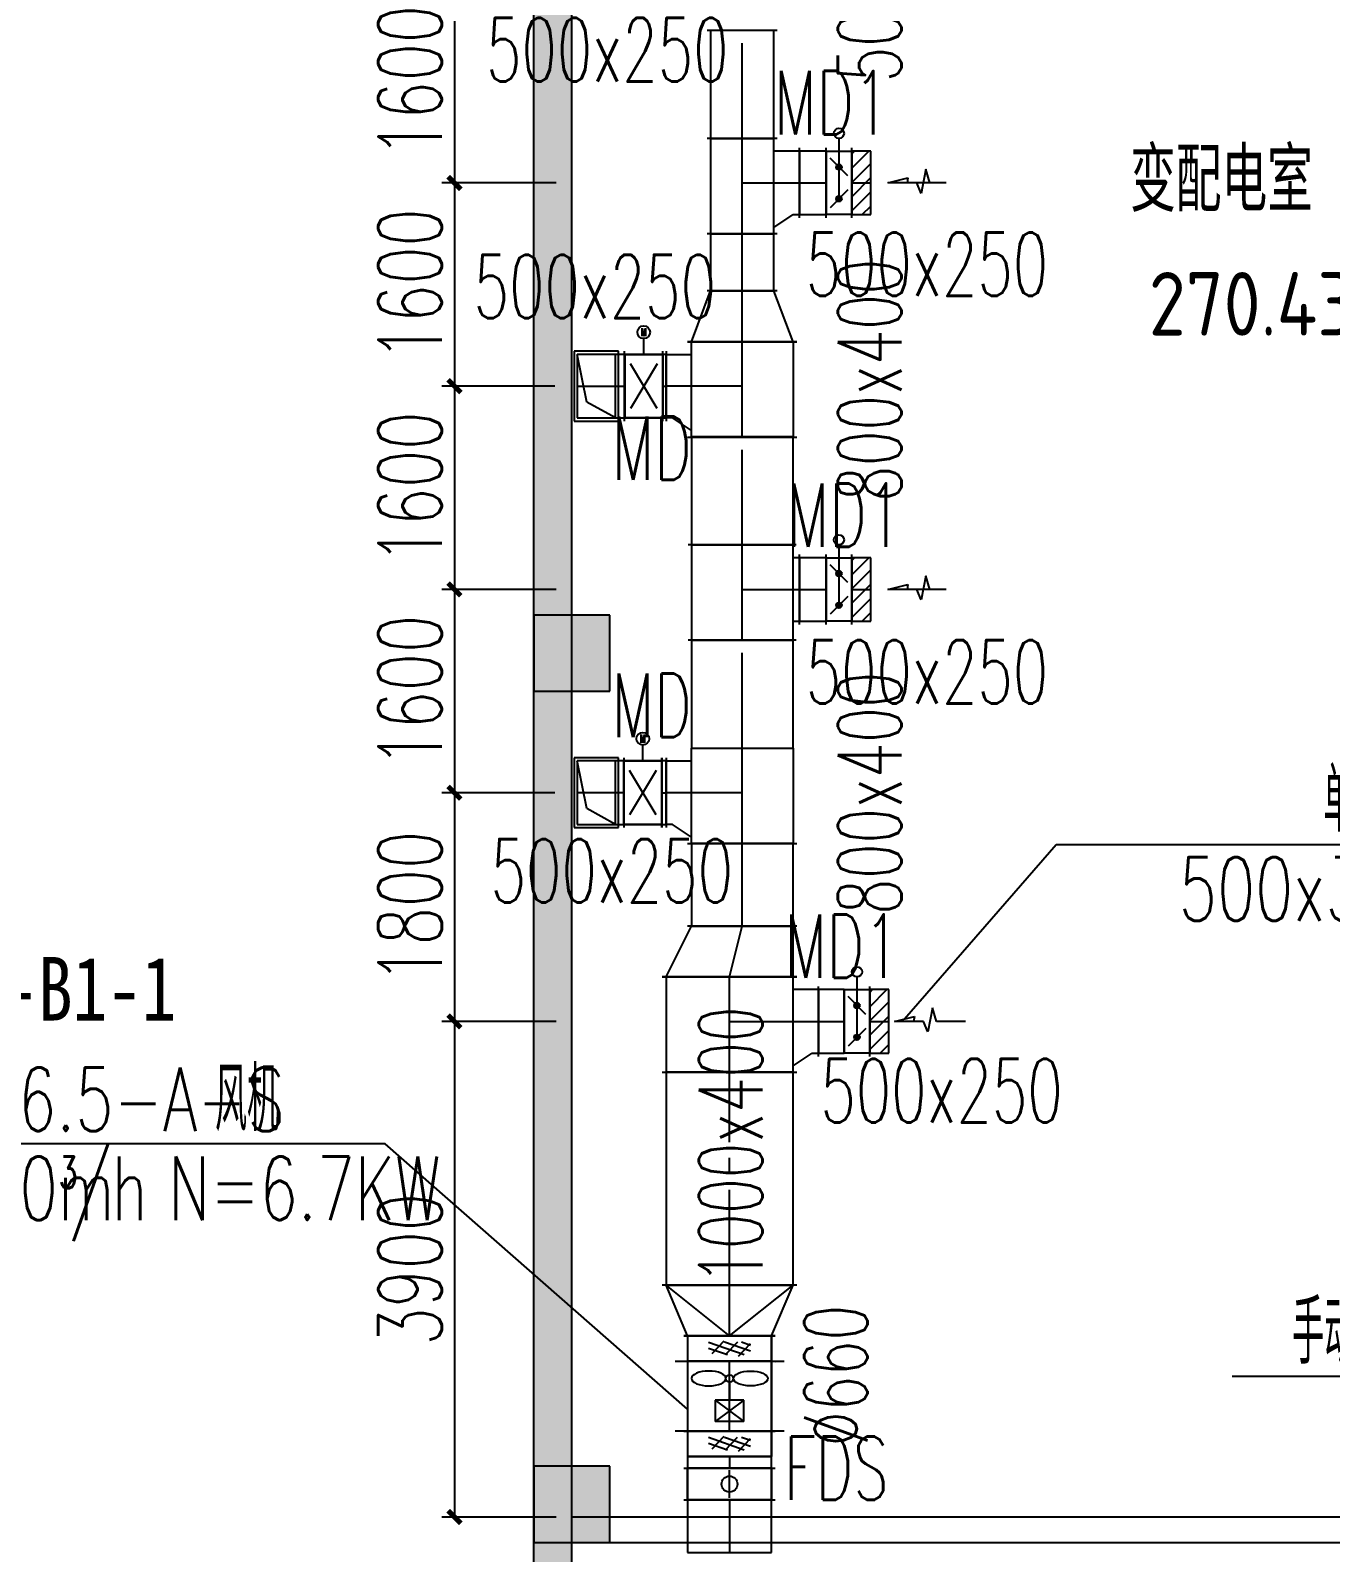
# Model space of a CAD drawing. Extents: x -70335 to 1144202, y 0 to 1100440.
# Drawn here: x 196079 to 206316, y 980077 to 992058 of the extents above; entities that cross this region are included whole.
import ezdxf
from ezdxf.enums import TextEntityAlignment as Align

# ---------------------------------------------------------------- set-up
doc = ezdxf.new("R2010")
doc.units = 0
doc.header["$LTSCALE"] = 1000
doc.linetypes.add('CENTER2', pattern=[1.125, 0.75, -0.125, 0.125, -0.125])
for name, color, linetype in [('1-标注', 2, 'Continuous'), ('2-房间名称', 7, 'Continuous'), ('3-建筑', 7, 'Continuous'), ('3-淡显', 8, 'Continuous'), ('7-地暖标注', 7, 'Continuous'), ('DUCT-加压送风中心线', 5, 'CENTER2'), ('DUCT-加压送风法兰', 2, 'Continuous'), ('DUCT-加压送风管', 1, 'Continuous'), ('DUCT-加压送风管立管', 1, 'Continuous'), ('DUCT-加压送风管端线', 2, 'Continuous'), ('DUCT-加压送风阀门', 7, 'Continuous'), ('DUCT-排烟中心线', 5, 'CENTER2'), ('DUCT-排烟标注', 3, 'Continuous'), ('DUCT-排烟法兰', 4, 'Continuous'), ('DUCT-排烟管', 1, 'Continuous'), ('DUCT-排烟管端线', 4, 'Continuous'), ('DUCT-排烟阀门', 7, 'Continuous'), ('暖-风口', 2, 'Continuous'), ('标注-', 4, 'Continuous'), ('风管阀件', 7, 'Continuous')]:
    doc.layers.add(name, color=color, linetype=linetype)
doc.layers.add('阀门标注', color=6, linetype='Continuous', lineweight=0)
doc.styles.add('-黑体', font='', dxfattribs={"width": 0.8})
doc.styles.get("Standard").update_dxf_attribs({"font": 'gbenor.shx', "bigfont": 'gbcbig.shx'})
doc.styles.add('XP-BZ', font='simplex.shx', dxfattribs={"width": 0.65, "bigfont": 'gbcbig.shx'})
doc.styles.add('设备标注', font='simplex.shx', dxfattribs={"width": 0.7, "bigfont": 'gbcbig.shx'})
doc.styles.get('-黑体').set_extended_font_data('SimHei')
doc.dimstyles.new('sm150', dxfattribs={"dimtxt": 500, "dimasz": 100, "dimexe": 100, "dimexo": 75, "dimgap": 100, "dimtad": 1, "dimdec": 0, "dimrnd": 10, "dimzin": 0, "dimdsep": 46, "dimtxsty": '设备标注', "dimblk": 'ARCHTICK', "dimcen": 0.09, "dimclrd": 4, "dimclre": 4, "dimclrt": 4, "dimadec": 0, "dimazin": 0, "dimtfac": 1, "dimtdec": 0, "dimtix": 1, "dimtmove": 2, "dimatfit": 3, "dimldrblk": 'ARCHTICK', "dimfxl": 800, "dimfxlon": 1, "dimtolj": 1, "dimtzin": 0, "dimarcsym": 0})

# ---------------------------------------------------------------- blocks, each defined once
blk = doc.blocks.new('_ArchTick')
at = {"color": 0, "linetype": 'ByBlock', "const_width": 0.4}
blk.add_lwpolyline([(-0.5, -0.5), (0.5, 0.5)], dxfattribs=at)
blk = doc.blocks.new('*D1115')
at = {"layer": '1-标注', "color": 4, "lineweight": -2, "transparency": 16777216}
for p, q in [((200218, 992458), (199318, 992458)), ((199418, 992458), (199418, 990858)), ((200218, 990858), (199318, 990858))]:
    blk.add_line(p, q, dxfattribs=at)
at = {"layer": 'Defpoints', "color": 0, "transparency": 16777216}
for p in [(200535, 992458, 0), (199418, 990858), (202134, 990858)]:
    blk.add_point(p, dxfattribs=at)
at = {"layer": '1-标注', "color": 4, "lineweight": -2, "transparency": 16777216, "xscale": 100, "yscale": 100, "zscale": 100}
for p, rotation in [((199418, 992458), 90), ((199418, 990858), 270)]:
    blk.add_blockref('_ArchTick', p, dxfattribs=dict(at, rotation=rotation))
at = {"layer": '1-标注', "color": 4, "transparency": 16777216, "insert": (199068, 991658), "char_height": 500, "attachment_point": 5, "rotation": 90, "style": '设备标注'}
blk.add_mtext('\\A1;1600', dxfattribs=at)
blk = doc.blocks.new('*D1116')
at = {"layer": '1-标注', "color": 4, "lineweight": -2, "transparency": 16777216}
for p, q in [((199773, 987658), (199318, 987658)), ((199418, 987658), (199418, 986058)), ((200207, 986058), (199318, 986058))]:
    blk.add_line(p, q, dxfattribs=at)
at = {"layer": 'Defpoints', "color": 0, "transparency": 16777216}
for p in [(202830, 987658, 6000), (199418, 986058), (200901, 986058, -250)]:
    blk.add_point(p, dxfattribs=at)
at = {"layer": '1-标注', "color": 4, "lineweight": -2, "transparency": 16777216, "xscale": 100, "yscale": 100, "zscale": 100}
for p, rotation in [((199418, 987658), 90), ((199418, 986058), 270)]:
    blk.add_blockref('_ArchTick', p, dxfattribs=dict(at, rotation=rotation))
at = {"layer": '1-标注', "color": 4, "transparency": 16777216, "insert": (199068, 986858), "char_height": 500, "attachment_point": 5, "rotation": 90, "style": '设备标注'}
blk.add_mtext('\\A1;1600', dxfattribs=at)
blk = doc.blocks.new('*D1117')
at = {"layer": '1-标注', "color": 4, "lineweight": -2, "transparency": 16777216}
for p, q in [((200207, 986058), (199318, 986058)), ((199418, 986058), (199418, 984258)), ((200218, 984258), (199318, 984258))]:
    blk.add_line(p, q, dxfattribs=at)
at = {"layer": 'Defpoints', "color": 0, "transparency": 16777216}
for p in [(200901, 986058, -250), (199418, 984258), (202386, 984258)]:
    blk.add_point(p, dxfattribs=at)
at = {"layer": '1-标注', "color": 4, "lineweight": -2, "transparency": 16777216, "xscale": 100, "yscale": 100, "zscale": 100}
for p, rotation in [((199418, 986058), 90), ((199418, 984258), 270)]:
    blk.add_blockref('_ArchTick', p, dxfattribs=dict(at, rotation=rotation))
at = {"layer": '1-标注', "color": 4, "transparency": 16777216, "insert": (199068, 985158), "char_height": 500, "attachment_point": 5, "rotation": 90, "style": '设备标注'}
blk.add_mtext('\\A1;1800', dxfattribs=at)
blk = doc.blocks.new('*D1118')
at = {"layer": '1-标注', "color": 4, "lineweight": -2, "transparency": 16777216}
for p, q in [((200132, 989258), (199318, 989258)), ((199418, 989258), (199418, 987658)), ((200218, 987658), (199318, 987658))]:
    blk.add_line(p, q, dxfattribs=at)
at = {"layer": 'Defpoints', "color": 0, "transparency": 16777216}
for p in [(200207, 989258), (199418, 987658), (202134, 987658)]:
    blk.add_point(p, dxfattribs=at)
at = {"layer": '1-标注', "color": 4, "lineweight": -2, "transparency": 16777216, "xscale": 100, "yscale": 100, "zscale": 100}
for p, rotation in [((199418, 989258), 90), ((199418, 987658), 270)]:
    blk.add_blockref('_ArchTick', p, dxfattribs=dict(at, rotation=rotation))
at = {"layer": '1-标注', "color": 4, "transparency": 16777216, "insert": (199068, 988458), "char_height": 500, "attachment_point": 5, "rotation": 90, "style": '设备标注'}
blk.add_mtext('\\A1;1600', dxfattribs=at)
blk = doc.blocks.new('*D1119')
at = {"layer": '1-标注', "color": 4, "lineweight": -2, "transparency": 16777216}
for p, q in [((200218, 990858), (199318, 990858)), ((199418, 990858), (199418, 989258)), ((200209, 989258), (199318, 989258))]:
    blk.add_line(p, q, dxfattribs=at)
at = {"layer": 'Defpoints', "color": 0, "transparency": 16777216}
for p in [(202134, 990858), (199418, 989258), (201084, 989258, -250)]:
    blk.add_point(p, dxfattribs=at)
at = {"layer": '1-标注', "color": 4, "lineweight": -2, "transparency": 16777216, "xscale": 100, "yscale": 100, "zscale": 100}
for p, rotation in [((199418, 990858), 90), ((199418, 989258), 270)]:
    blk.add_blockref('_ArchTick', p, dxfattribs=dict(at, rotation=rotation))
at = {"layer": '1-标注', "color": 4, "transparency": 16777216, "insert": (199068, 990058), "char_height": 500, "attachment_point": 5, "rotation": 90, "style": '设备标注'}
blk.add_mtext('\\A1;1600', dxfattribs=at)
blk = doc.blocks.new('*D1121')
at = {"layer": '1-标注', "color": 4, "lineweight": -2, "transparency": 16777216}
for p, q in [((201684, 992508), (201684, 993345)), ((202681, 992445), (202681, 993345)), ((201684, 993245), (201584, 993245)), ((201684, 993245), (202681, 993245)), ((202681, 993245), (202781, 993245))]:
    blk.add_line(p, q, dxfattribs=at)
at = {"layer": 'Defpoints', "color": 0, "transparency": 16777216}
for p in [(202681, 993245), (201684, 992433), (202681, 991108, 0)]:
    blk.add_point(p, dxfattribs=at)
at = {"layer": '1-标注', "color": 4, "lineweight": -2, "transparency": 16777216, "xscale": 100, "yscale": 100, "zscale": 100}
blk.add_blockref('_ArchTick', (201684, 993245), dxfattribs=at)
at = {"layer": '1-标注', "color": 4, "lineweight": -2, "transparency": 16777216, "xscale": 100, "yscale": 100, "zscale": 100, "rotation": 180}
blk.add_blockref('_ArchTick', (202681, 993245), dxfattribs=at)
at = {"layer": '1-标注', "color": 4, "transparency": 16777216, "insert": (202182, 993595), "char_height": 500, "attachment_point": 5, "style": '设备标注'}
blk.add_mtext('\\A1;1000', dxfattribs=at)
blk = doc.blocks.new('*D1172')
at = {"layer": '1-标注', "color": 4, "lineweight": -2, "transparency": 16777216}
for p, q in [((200143, 984258), (199318, 984258)), ((199418, 984258), (199418, 980357)), ((200218, 980357), (199318, 980357))]:
    blk.add_line(p, q, dxfattribs=at)
at = {"layer": 'Defpoints', "color": 0, "transparency": 16777216}
for p in [(200218, 984258), (199418, 980357), (200917, 980357)]:
    blk.add_point(p, dxfattribs=at)
at = {"layer": '1-标注', "color": 4, "lineweight": -2, "transparency": 16777216, "xscale": 100, "yscale": 100, "zscale": 100}
for p, rotation in [((199418, 984258), 90), ((199418, 980357), 270)]:
    blk.add_blockref('_ArchTick', p, dxfattribs=dict(at, rotation=rotation))
at = {"layer": '1-标注', "color": 4, "transparency": 16777216, "insert": (199068, 982307), "char_height": 500, "attachment_point": 5, "rotation": 90, "style": '设备标注'}
blk.add_mtext('\\A1;3900', dxfattribs=at)
blk = doc.blocks.new('00000589Body')
at = {"color": 0, "linetype": 'ByBlock', "lineweight": -2}
for p, q in [((250, 500), (-250, 500)), ((-250, -500), (-250, 500)), ((250, -500), (250, 500)), ((-250, -500), (250, -500))]:
    blk.add_line(p, q, dxfattribs=at)
at = {"color": 0, "linetype": 'ByBlock'}
for p, q in [((-125, -174), (120, 250)), ((-125, 26), (4, 250)), ((145, 69), (-105, 213)), ((125, -93), (-125, 51)), ((-53, -250), (125, 59)), ((96, -246), (-154, -102)), ((62, -250), (125, -141))]:
    blk.add_line(p, q, dxfattribs=at)
blk = doc.blocks.new('00000574Body')
at = {"color": 0, "linetype": 'ByBlock', "lineweight": -2}
for p, q in [((-250, -500), (-250, 500)), ((250, 500), (-250, 500)), ((250, -500), (250, 500)), ((175, 350), (-175, -350)), ((-250, -500), (250, -500))]:
    blk.add_line(p, q, dxfattribs=at)
blk.add_line((175, -350), (-175, 350))
blk = doc.blocks.new('00000574Hand')
for p, q in [((-27, 414), (0, 286)), ((-27, 286), (-27, 414)), ((0, 286), (27, 414)), ((27, 414), (27, 286))]:
    blk.add_line(p, q)
at = {"color": 0, "linetype": 'ByBlock', "lineweight": -2}
blk.add_line((0, 0), (0, 250), dxfattribs=at)
blk.add_circle((0, 350), 100, dxfattribs=at)
blk = doc.blocks.new('00000561Cent_UP')
at = {"color": 0, "linetype": 'ByBlock', "lineweight": -2}
blk.add_line((175, -175), (-175, 175), dxfattribs=at)
for radius in [55.4, 37.5, 26.8]:
    blk.add_circle((0, 0), radius, dxfattribs=at)
blk = doc.blocks.new('00000561Cent_DN')
at = {"color": 0, "linetype": 'ByBlock', "lineweight": -2}
blk.add_line((175, 175), (-175, -175), dxfattribs=at)
for radius in [55.4, 37.5, 26.8]:
    blk.add_circle((0, 0), radius, dxfattribs=at)
blk = doc.blocks.new('00000561Cent')
blk.add_line((0, 250), (0, -250))
blk = doc.blocks.new('00000561Body')
at = {"color": 0, "linetype": 'ByBlock', "lineweight": -2}
for p, q in [((-250, -500), (-250, 500)), ((250, 500), (-250, 500)), ((250, -500), (250, 500)), ((-250, -500), (250, -500))]:
    blk.add_line(p, q, dxfattribs=at)
blk.add_line((0, 500), (0, 0))
blk = doc.blocks.new('00000561Hand')
blk.add_line((0, 250), (0, 0))
at = {"color": 0, "linetype": 'ByBlock', "lineweight": -2}
blk.add_circle((0, 350), 100, dxfattribs=at)
blk = doc.blocks.new('00000594Cent')
at = {"lineweight": -2}
blk.add_line((-218.75, 0), (218.75, 0), dxfattribs=at)
at = {"color": 0, "linetype": 'ByBlock', "lineweight": -2}
blk.add_circle((0, 0), 125, dxfattribs=at)
blk = doc.blocks.new('00000594Body')
at = {"color": 0, "linetype": 'ByBlock', "lineweight": -2}
for p, q in [((-250, -500), (-250, 500)), ((250, 500), (-250, 500)), ((250, -500), (250, 500)), ((-250, -500), (250, -500))]:
    blk.add_line(p, q, dxfattribs=at)

msp = doc.modelspace()

# ---------------------------------------------------------------- hatches: boundary and pattern name
at = {"layer": '3-淡显'}
for points in [[(200041.7, 980256.6), (200341.7, 980256.6), (200341.7, 998206.6), (200041.7, 998206.6)], [(200041.7, 977756.6), (200341.7, 977756.6), (200341.7, 980256.6), (200041.7, 980256.6)]]:
    msp.add_hatch(color=256, dxfattribs=at).paths.add_polyline_path(points)
h = msp.add_hatch(color=256, dxfattribs=at)
h.dxf.hatch_style = 1
h.paths.add_polyline_path([(200641.7, 987456.6), (200041.7, 987456.6), (200041.7, 986856.6), (200641.7, 986856.6)])
h = msp.add_hatch(color=256, dxfattribs=at)
h.dxf.hatch_style = 1
h.paths.add_polyline_path([(200641.7, 980756.6), (200041.7, 980756.6), (200041.7, 980156.6), (200641.7, 980156.6)])
at = {"layer": '暖-风口'}
h = msp.add_hatch(dxfattribs=at)
h.set_pattern_fill('ANSI31', color=256, scale=50, angle=540, style=0)
h.set_pattern_definition([(225, (38777698.18, -26069330.66), (56.12660076, -56.12660076), [])])
h.paths.add_polyline_path([(202696.3, 991108.2), (202545.8, 991108.2), (202545.9, 990608.2), (202696.2, 990608.2)])
h.paths.add_polyline_path([(202696.2, 990963.2), (202695.8, 991108.2), (202696.2, 991096.7)])
h = msp.add_hatch(dxfattribs=at)
h.set_pattern_fill('ANSI31', color=256, scale=50, angle=540, style=0)
h.set_pattern_definition([(225, (38777698.18, -26072530.66), (56.12660076, -56.12660076), [])])
h.paths.add_polyline_path([(202696.3, 987908.2), (202545.8, 987908.2), (202545.9, 987408.2), (202696.2, 987408.2)])
h.paths.add_polyline_path([(202696.2, 987763.2), (202695.8, 987908.2), (202696.2, 987896.7)])
h = msp.add_hatch(dxfattribs=at)
h.set_pattern_fill('ANSI31', color=256, scale=50, angle=540, style=0)
h.set_pattern_definition([(225, (38777839.97, -26075930.66), (56.12660076, -56.12660076), [])])
h.paths.add_polyline_path([(202838.1, 984508.2), (202687.5, 984508.2), (202687.6, 984008.2), (202838, 984008.2)])
h.paths.add_polyline_path([(202838, 984363.2), (202837.5, 984508.2), (202838, 984496.7)])

# ---------------------------------------------------------------- linework, layer by layer
at = {"layer": '3-建筑'}
for p, q in [((200041.7, 980256.6), (200041.7, 998206.6)), ((200341.7, 980256.6), (200341.7, 998206.6)), ((212891.7, 980356.6), (200341.7, 980356.6)), ((200041.7, 977756.6), (200041.7, 980256.6)), ((200341.7, 977756.6), (200341.7, 980256.6)), ((200341.7, 980156.6), (212891.7, 980156.6))]:
    msp.add_line(p, q, dxfattribs=at)
at = {"layer": '3-淡显'}
for p, q in [((200641.7, 987456.6), (200041.7, 987456.6)), ((200041.7, 987456.6), (200041.7, 986856.6)), ((200641.7, 986856.6), (200641.7, 987456.6)), ((200041.7, 986856.6), (200641.7, 986856.6)), ((200641.7, 980756.6), (200041.7, 980756.6)), ((200041.7, 980756.6), (200041.7, 980156.6)), ((200641.7, 980156.6), (200641.7, 980756.6)), ((200041.7, 980156.6), (200641.7, 980156.6))]:
    msp.add_line(p, q, dxfattribs=at)
at = {"layer": 'DUCT-加压送风中心线'}
for p, q in [((201683.7, 988008.4), (201683.7, 988858)), ((201683.7, 986408.2), (201683.7, 987258)), ((201683.7, 985008.8), (201683.7, 985658)), ((202687.4, 984258.2), (202838, 984258.2)), ((201583.7, 982183.2), (201583.7, 983858)), ((201583.7, 981783), (201583.7, 982183)), ((201583.7, 981034), (201583.8, 981582.4)), ((201583.7, 980834), (201583.7, 980741.4)), ((201583.7, 980491), (201583.7, 980077.4))]:
    msp.add_line(p, q, dxfattribs=at)
at = {"layer": 'DUCT-加压送风法兰'}
for p, q in [((200709.6, 989533.2), (200359.6, 989533.2)), ((200359.6, 989533.2), (200359.6, 988983.2)), ((200709.6, 988983.2), (200709.6, 989533.2)), ((200359.6, 988983.2), (200709.6, 988983.2)), ((200709.6, 986333.2), (200359.6, 986333.2)), ((200359.6, 986333.2), (200359.6, 985783.2)), ((200709.6, 985783.2), (200709.6, 986333.2)), ((200359.6, 985783.2), (200709.6, 985783.2)), ((202113.7, 982183.1), (201053.7, 982183.1)), ((201943.8, 981782.8), (201223.8, 981783)), ((201223.8, 981782.8), (201943.8, 981782.7)), ((201223.8, 981582.6), (201943.8, 981582.5)), ((201223.7, 981033.9), (201943.7, 981033.8)), ((201223.7, 980741.3), (201943.7, 980741.3)), ((201223.7, 980491.1), (201943.7, 980491.1))]:
    msp.add_line(p, q, dxfattribs=at)
at = {"layer": 'DUCT-加压送风管'}
for p, q in [((202083.7, 988858), (201283.7, 988858)), ((201283.7, 988858), (201283.7, 988008.4)), ((202083.7, 988008.4), (202083.7, 988858)), ((201283.7, 988008.4), (202083.7, 988008.4)), ((202083.7, 987258), (201283.7, 987258)), ((201283.7, 987258), (201283.7, 986408.2)), ((202083.7, 986408.2), (202083.7, 987258)), ((201283.7, 986408.2), (202083.7, 986408.2)), ((202083.7, 985658), (201283.7, 985658)), ((201283.7, 985658), (201283.7, 985008.8)), ((202083.7, 985008.8), (202083.7, 985658)), ((201283.7, 985008.8), (202083.7, 985008.8)), ((202838, 984508.2), (202687.4, 984508.2)), ((202687.4, 984508.2), (202687.4, 984008.2)), ((202838, 984008.2), (202838, 984508.2)), ((202687.4, 984008.2), (202838, 984008.2)), ((202083.7, 983858), (201083.7, 983858)), ((201083.7, 983858), (201083.7, 982183.2)), ((202083.7, 982183.2), (202083.7, 983858)), ((201083.7, 982183.2), (202083.7, 982183.2)), ((201253.7, 981783), (201083.7, 982183)), ((201583.7, 981783), (201083.7, 982183)), ((201583.7, 981783), (202083.7, 982183)), ((201913.7, 981783), (202083.7, 982183)), ((201253.8, 981582.5), (201253.7, 981034)), ((201913.8, 981582.4), (201253.8, 981582.5)), ((201913.7, 981033.9), (201913.8, 981582.4)), ((201253.7, 981034), (201913.7, 981033.9)), ((201253.7, 980834), (201253.7, 980741.4)), ((201913.7, 980834), (201253.7, 980834)), ((201913.7, 980741.4), (201913.7, 980834)), ((201253.7, 980741.4), (201913.7, 980741.4)), ((201253.7, 980491.2), (201253.7, 980741.2)), ((201913.7, 980741.2), (201913.7, 980491.2)), ((201253.7, 980491), (201253.7, 980077.4)), ((201913.7, 980491), (201253.7, 980491)), ((201913.7, 980077.4), (201913.7, 980491)), ((201253.7, 980077.4), (201913.7, 980077.4))]:
    msp.add_line(p, q, dxfattribs=at)
at = {"layer": 'DUCT-加压送风管立管'}
for p, q in [((200684.6, 989508.2), (200384.6, 989508.2)), ((200384.6, 989508.2), (200384.6, 989008.2)), ((200684.6, 989008.2), (200684.6, 989508.2)), ((200384.6, 989008.2), (200684.6, 989008.2)), ((200684.6, 986308.2), (200384.6, 986308.2)), ((200384.6, 986308.2), (200384.6, 985808.2)), ((200684.6, 985808.2), (200684.6, 986308.2)), ((200384.6, 985808.2), (200684.6, 985808.2))]:
    msp.add_line(p, q, dxfattribs=at)
at = {"layer": 'DUCT-加压送风管端线'}
for p, q in [((200459.6, 989133.2), (200384.6, 989508.2)), ((200684.6, 989008.2), (200459.6, 989133.2)), ((200459.6, 985933.2), (200384.6, 986308.2)), ((200684.6, 985808.2), (200459.6, 985933.2)), ((202083.7, 982183), (201083.7, 982183)), ((201253.7, 981783), (201913.7, 981783)), ((201253.8, 981782.7), (201913.8, 981782.6)), ((201253.8, 981582.7), (201913.8, 981582.6)), ((201253.7, 981033.8), (201913.7, 981033.7)), ((201253.7, 980833.8), (201913.7, 980833.7)), ((201253.7, 980741.2), (201913.7, 980741.2)), ((201253.7, 980491.2), (201913.7, 980491.2))]:
    msp.add_line(p, q, dxfattribs=at)
at = {"layer": 'DUCT-排烟中心线'}
for p, q in [((201683.7, 991208.4), (201683.7, 992058)), ((201683.7, 990858.2), (201683.7, 991208.2)), ((201683.7, 990458.2), (201683.7, 990858.2)), ((201683.7, 990858.2), (202133.7, 990858.2)), ((202133.9, 990858.2), (202345.2, 990858.2)), ((202545.6, 990858.2), (202696.2, 990858.2)), ((201683.7, 990008.6), (201683.7, 990458)), ((201683.7, 989608.4), (201683.7, 990008.4)), ((201683.7, 989608.4), (201683.7, 989608.2)), ((201683.7, 989258.2), (201683.7, 989608.2)), ((200384.6, 989258.2), (200756.7, 989258.2)), ((200756.9, 989258.2), (200757.9, 989258.2)), ((201058.3, 989258.2), (201083.5, 989258.2)), ((201683.7, 989258.2), (201083.7, 989258.2)), ((201683.7, 988858.2), (201683.7, 989258.2)), ((201683.7, 987658.2), (201683.7, 988008.2)), ((201683.7, 987258.2), (201683.7, 987658.2)), ((201683.7, 987658.2), (202133.7, 987658.2)), ((202133.9, 987658.2), (202345.2, 987658.2)), ((202545.6, 987658.2), (202696.2, 987658.2)), ((201683.7, 986058.2), (201683.7, 986408.2)), ((200750.8, 986058.2), (200384.6, 986058.2)), ((200752.1, 986058.2), (200751, 986058.2)), ((201051, 986058.2), (201083.5, 986058.2)), ((201683.7, 986058.2), (201083.7, 986058.2)), ((201683.7, 985658.2), (201683.7, 986058.2)), ((201583.7, 984608.6), (201683.7, 985008.6)), ((201583.7, 984608.6), (201583.7, 984608.4)), ((201583.7, 984258.2), (201583.7, 984608.2)), ((201583.7, 983858.2), (201583.7, 984258.2)), ((201583.7, 984258.2), (202283.7, 984258.2)), ((202283.9, 984258.2), (202487.2, 984258.2))]:
    msp.add_line(p, q, dxfattribs=at)
at = {"layer": 'DUCT-排烟法兰'}
for p, q in [((201958.7, 992058.1), (201408.7, 992058.1)), ((201958.7, 991208.3), (201408.7, 991208.3)), ((202133.8, 990583.2), (202133.8, 991133.2)), ((202345.3, 990583.2), (202345.3, 991133.2)), ((202545.5, 990583.2), (202545.5, 991133.2)), ((201958.7, 990458.1), (201408.7, 990458.1)), ((201958.7, 990008.5), (201408.7, 990008.5)), ((200756.8, 988983.2), (200756.8, 989533.2)), ((200758, 988983.2), (200758, 989533.2)), ((201057, 989533.2), (201057, 988983.2)), ((201057.2, 989533.2), (201057.2, 988983.2)), ((201057.2, 989533.2), (201057.2, 988983.2)), ((201083.6, 989533.2), (201083.6, 988983.2)), ((201253.7, 989608.3), (202113.7, 989608.3)), ((202113.7, 989608.3), (201253.7, 989608.3)), ((201253.7, 988858.1), (202113.7, 988858.1)), ((202108.7, 988008.3), (201258.7, 988008.3)), ((202133.8, 987383.2), (202133.8, 987933.2)), ((202345.3, 987383.2), (202345.3, 987933.2)), ((202545.5, 987383.2), (202545.5, 987933.2)), ((202108.7, 987258.1), (201258.7, 987258.1)), ((200750.9, 986333.2), (200750.9, 985783.2)), ((201051.1, 986333.2), (201051.1, 985783.2)), ((201051.3, 985783.2), (201051.3, 986333.2)), ((201051.3, 985783.2), (201051.3, 986333.2)), ((201083.6, 986333.2), (201083.6, 985783.2)), ((201253.7, 985658.1), (202113.7, 985658.1)), ((202113.7, 985008.7), (201253.7, 985008.7)), ((201053.7, 984608.5), (202113.7, 984608.5)), ((201053.7, 984608.5), (202113.7, 984608.5)), ((202113.7, 984608.3), (201053.7, 984608.3)), ((202283.8, 983983.2), (202283.8, 984533.2)), ((202687.3, 983983.2), (202687.3, 984533.2)), ((201053.7, 983858.1), (202113.7, 983858.1))]:
    msp.add_line(p, q, dxfattribs=at)
at = {"layer": 'DUCT-排烟管'}
for p, q in [((201933.7, 992058), (201433.7, 992058)), ((201433.7, 992058), (201433.7, 991208.4)), ((201933.7, 991208.4), (201933.7, 992058)), ((201433.7, 991208.4), (201933.7, 991208.4)), ((201433.7, 991208.2), (201433.7, 990458.2)), ((201933.7, 991108.2), (201933.7, 991208.2)), ((202133.7, 991108.2), (201933.7, 991108.2)), ((201933.7, 990508.2), (201933.7, 991108.2)), ((202345.2, 991108.2), (202133.9, 991108.2)), ((202133.9, 991108.2), (202133.9, 990608.2)), ((202345.2, 990608.2), (202345.2, 991108.2)), ((202345.4, 991108.2), (202545.4, 991108.2)), ((202696.2, 991108.2), (202545.6, 991108.2)), ((202545.6, 991108.2), (202545.6, 990608.2)), ((202696.2, 990608.2), (202696.2, 991108.2)), ((201933.7, 990508.2), (202083.7, 990608.2)), ((202083.7, 990608.2), (202133.7, 990608.2)), ((202133.9, 990608.2), (202345.2, 990608.2)), ((202545.4, 990608.2), (202345.4, 990608.2)), ((202545.6, 990608.2), (202696.2, 990608.2)), ((201933.7, 990458), (201433.7, 990458)), ((201433.7, 990458), (201433.7, 990008.6)), ((201933.7, 990458.2), (201933.7, 990508.2)), ((201933.7, 990008.6), (201933.7, 990458)), ((201283.7, 989608.4), (201433.7, 990008.4)), ((201433.7, 990008.6), (201933.7, 990008.6)), ((202083.7, 989608.4), (201933.7, 990008.4)), ((200756.7, 989508.2), (200384.6, 989508.2)), ((200384.6, 989508.2), (200384.6, 989008.2)), ((200756.7, 989008.2), (200756.7, 989508.2)), ((200757.9, 989508.2), (200756.9, 989508.2)), ((200756.9, 989508.2), (200756.9, 989008.2)), ((200757.9, 989008.2), (200757.9, 989508.2)), ((200758.3, 989508.2), (201058.3, 989508.2)), ((201083.5, 989508.2), (201058.3, 989508.2)), ((201058.3, 989508.2), (201058.3, 989008.2)), ((201083.5, 989008.2), (201083.5, 989508.2)), ((201083.7, 989508.2), (201283.7, 989508.2)), ((201283.7, 989608.4), (201283.7, 989608.2)), ((201283.7, 989508.2), (201283.7, 989608.2)), ((201283.7, 988908.2), (201283.7, 989508.2)), ((202083.7, 989608.2), (202083.7, 989608.4)), ((202083.7, 989608.2), (202083.7, 988858.2)), ((200384.6, 989008.2), (200756.7, 989008.2)), ((200756.9, 989008.2), (200757.9, 989008.2)), ((201058.3, 989008.2), (200758.3, 989008.2)), ((201058.3, 989008.2), (201083.5, 989008.2)), ((201133.7, 989008.2), (201083.7, 989008.2)), ((201283.7, 988908.2), (201133.7, 989008.2)), ((201283.7, 988858.2), (201283.7, 988908.2)), ((201283.7, 988008.2), (201283.7, 987258.2)), ((202083.7, 987908.2), (202083.7, 988008.2)), ((202133.7, 987908.2), (202083.7, 987908.2)), ((202083.7, 987308.2), (202083.7, 987908.2)), ((202345.2, 987908.2), (202133.9, 987908.2)), ((202133.9, 987908.2), (202133.9, 987408.2)), ((202345.2, 987408.2), (202345.2, 987908.2)), ((202345.4, 987908.2), (202545.4, 987908.2)), ((202696.2, 987908.2), (202545.6, 987908.2)), ((202545.6, 987908.2), (202545.6, 987408.2)), ((202696.2, 987408.2), (202696.2, 987908.2)), ((202083.7, 987308.2), (202083.7, 987408.2)), ((202083.7, 987408.2), (202133.7, 987408.2)), ((202133.9, 987408.2), (202345.2, 987408.2)), ((202545.4, 987408.2), (202345.4, 987408.2)), ((202545.6, 987408.2), (202696.2, 987408.2)), ((202083.7, 987258.2), (202083.7, 987308.2)), ((201283.7, 986308.2), (201283.7, 986408.2)), ((202083.7, 986408.2), (202083.7, 985658.2)), ((200750.8, 986308.2), (200384.6, 986308.2)), ((200384.6, 986308.2), (200384.6, 985808.2)), ((200750.8, 985808.2), (200750.8, 986308.2)), ((200752.1, 986308.2), (200751, 986308.2)), ((200751, 986308.2), (200751, 985808.2)), ((200751, 986308.2), (201051, 986308.2)), ((200752.1, 985808.2), (200752.1, 986308.2)), ((201083.5, 986308.2), (201051, 986308.2)), ((201083.5, 985808.2), (201083.5, 986308.2)), ((201083.7, 986308.2), (201283.7, 986308.2)), ((201283.7, 985708.2), (201283.7, 986308.2)), ((200384.6, 985808.2), (200750.8, 985808.2)), ((200751, 985808.2), (200752.1, 985808.2)), ((201051, 985808.2), (200751, 985808.2)), ((201051, 985808.2), (201083.5, 985808.2)), ((201133.7, 985808.2), (201083.7, 985808.2)), ((201283.7, 985708.2), (201133.7, 985808.2)), ((201283.7, 985658.2), (201283.7, 985708.2)), ((201083.7, 984608.6), (201283.7, 985008.6)), ((202083.7, 984608.6), (202083.7, 985008.6)), ((201083.7, 984608.6), (201083.7, 984608.4)), ((201083.7, 984608.2), (201083.7, 983858.2)), ((202083.7, 984608.4), (202083.7, 984608.6)), ((202083.7, 984508.2), (202083.7, 984608.2)), ((202283.7, 984508.2), (202083.7, 984508.2)), ((202083.7, 983908.2), (202083.7, 984508.2)), ((202487.2, 984508.2), (202283.9, 984508.2)), ((202283.9, 984508.2), (202283.9, 984008.2)), ((202487.2, 984008.2), (202487.2, 984508.2)), ((202487.2, 984508.2), (202687.2, 984508.2)), ((202083.7, 983908.2), (202233.7, 984008.2)), ((202233.7, 984008.2), (202283.7, 984008.2)), ((202283.9, 984008.2), (202487.2, 984008.2)), ((202687.2, 984008.2), (202487.2, 984008.2)), ((202083.7, 983858.2), (202083.7, 983908.2))]:
    msp.add_line(p, q, dxfattribs=at)
at = {"layer": 'DUCT-排烟管端线'}
for p, q in [((201933.7, 991208.2), (201433.7, 991208.2)), ((202133.7, 990608.2), (202133.7, 991108.2)), ((202345.4, 991108.2), (202345.4, 990608.2)), ((202545.4, 991108.2), (202545.4, 990608.2)), ((201433.7, 990458.2), (201933.7, 990458.2)), ((201933.7, 990008.4), (201433.7, 990008.4)), ((200758.3, 989508.2), (200758.3, 989008.2)), ((201058.3, 989508.2), (201058.3, 989008.2)), ((201083.7, 989008.2), (201083.7, 989508.2)), ((201283.7, 989608.4), (202083.7, 989608.4)), ((202083.7, 989608.4), (201283.7, 989608.4)), ((201283.7, 989608.2), (202083.7, 989608.2)), ((201283.7, 989608.2), (202083.7, 989608.2)), ((202083.7, 988858.2), (201283.7, 988858.2)), ((202083.7, 988008.2), (201283.7, 988008.2)), ((202133.7, 987408.2), (202133.7, 987908.2)), ((202345.4, 987908.2), (202345.4, 987408.2)), ((202545.4, 987908.2), (202545.4, 987408.2)), ((201283.7, 987258.2), (202083.7, 987258.2)), ((201283.7, 986408.2), (202083.7, 986408.2)), ((200751, 986308.2), (200751, 985808.2)), ((201051, 986308.2), (201051, 985808.2)), ((201051, 986308.2), (201051, 985808.2)), ((201083.7, 985808.2), (201083.7, 986308.2)), ((202083.7, 985658.2), (201283.7, 985658.2)), ((202083.7, 985008.6), (201283.7, 985008.6)), ((202083.7, 984608.6), (201083.7, 984608.6)), ((201083.7, 984608.6), (202083.7, 984608.6)), ((201083.7, 984608.4), (202083.7, 984608.4)), ((202083.7, 984608.2), (201083.7, 984608.2)), ((202283.7, 984008.2), (202283.7, 984508.2)), ((202487.2, 984508.2), (202487.2, 984008.2)), ((202687.2, 984508.2), (202687.2, 984008.2)), ((201083.7, 983858.2), (202083.7, 983858.2))]:
    msp.add_line(p, q, dxfattribs=at)
at = {"layer": 'DUCT-排烟阀门'}
for p, q in [((201253.8, 981783.1, 400), (201253.8, 980833.4, 400)), ((201913.8, 981783.1, 400), (201913.8, 980833.4, 400)), ((202013, 981581.7, 400), (201154.6, 981581.7, 400)), ((201583.8, 981418.3, 400), (201583.9, 981278, 3900)), ((201583.9, 981278, 3900), (201583.8, 981418.3, 3000)), ((201471.5, 981278, 400), (201695.4, 981108.4, 400)), ((201695.4, 981278, 400), (201471.5, 981108.4, 400)), ((201695.4, 981278, 3900), (201471.5, 981278, 3900)), ((201471.5, 981278, 3900), (201471.5, 981108.4, 3900)), ((201695.4, 981108.4, 3900), (201695.4, 981278, 3900)), ((201695.4, 981108.4, 400), (201471.5, 981108.4, 400)), ((202013, 981033.3, 400), (201154.5, 981033.3, 400))]:
    msp.add_line(p, q, dxfattribs=at)
msp.add_circle((201583.9, 981447.5, 400), 29.2, dxfattribs=at)
at = {"layer": 'DUCT-排烟阀门', "extrusion": (0, 0, -1)}
msp.add_ellipse((201419.9, 981447.5, 400), major_axis=(135.7, 0), ratio=0.4307628, dxfattribs=at)
at = {"layer": 'DUCT-排烟阀门'}
msp.add_ellipse((201749.7, 981447.5, 400), major_axis=(-135.7, 0), ratio=0.4307628, dxfattribs=at)
at = {"layer": '标注-', "color": 2}
for p, q in [((202961.1, 984278), (204154.3, 985650.1)), ((204154.3, 985650.1), (209703, 985650.1)), ((198872.6, 983294.3), (194093.6, 983294.3)), ((201253.8, 981206.7), (198872.6, 983294.3)), ((208525.7, 981462), (205540.5, 981462))]:
    msp.add_line(p, q, dxfattribs=at)
at = {"layer": '风管阀件', "linetype": 'Continuous'}
for p, q in [((203129.8, 990965.7, 5749.9), (203092.1, 990775.2, 5749.9)), ((203161.9, 990858.2, 5749.9), (203129.8, 990965.7, 5749.9)), ((202829.8, 990858.5, 5749.9), (202988.3, 990897.5, 5749.9)), ((203057.6, 990858.4, 5749.9), (202829.8, 990858.5, 5749.9)), ((202988.3, 990897.5, 5749.9), (202981.1, 990858.4, 5749.9)), ((203092.1, 990775.2, 5749.9), (203057.6, 990858.4, 5749.9)), ((203289.7, 990858.2, 2749.9), (203061.9, 990858.2, 2749.9)), ((202829.8, 987658.5, 6000), (202988.3, 987697.5, 6000)), ((202988.3, 987697.5, 6000), (202981.1, 987658.4, 6000)), ((203129.8, 987765.7, 6000), (203092.1, 987575.2, 6000)), ((203161.9, 987658.2, 6000), (203129.8, 987765.7, 6000)), ((203057.6, 987658.4, 6000), (202829.8, 987658.5, 6000)), ((203092.1, 987575.2, 6000), (203057.6, 987658.4, 6000)), ((203289.7, 987658.2, 3000), (203061.9, 987658.2, 3000)), ((203181.8, 984365.7, 3000), (203144.1, 984175.2, 3000)), ((203213.9, 984258.2, 3000), (203181.8, 984365.7, 3000)), ((202881.8, 984258.5, 3000), (203040.3, 984297.5, 3000)), ((203109.6, 984258.4, 3000), (202881.8, 984258.5, 3000)), ((203040.3, 984297.5, 3000), (203033.1, 984258.4, 3000)), ((203144.1, 984175.2, 3000), (203109.6, 984258.4, 3000)), ((203441.7, 984258.2, 3000), (203213.9, 984258.2, 3000))]:
    msp.add_line(p, q, dxfattribs=at)

# ---------------------------------------------------------------- block references
at = {"layer": 'DUCT-加压送风阀门'}
for name, p, xscale, yscale, rotation in [('00000589Body', (201583.8, 981682.6, 3000), 0.4, 0.66, 89.99316835805888), ('00000589Body', (201583.7, 980933.8, 3), 0.4, 0.66, 89.99316835805784), ('00000594Body', (201583.7, 980616.2, 3), 0.5000000000000001, 0.66, 90.0000000218118), ('00000594Cent', (201583.7, 980616.2, 3), 0.5000000000000001, 0.5000000000000001, 90.0000000218118)]:
    msp.add_blockref(name, p, dxfattribs=dict(at, xscale=xscale, yscale=yscale, rotation=rotation))
at = {"layer": 'DUCT-排烟阀门'}
for name, p, xscale, yscale in [('00000561Hand', (202445.4, 991108.2), 0.4, 0.4), ('00000561Body', (202445.4, 990858.2), -0.4, 0.5), ('00000561Cent_UP', (202445.4, 990983.2), 0.4, 0.4), ('00000561Cent', (202445.4, 990858.2), 0.4, 0.5), ('00000561Cent_DN', (202445.4, 990733.2), 0.4, 0.4), ('00000561Hand', (202445.4, 987908.2), 0.4, 0.4), ('00000561Body', (202445.4, 987658.2), -0.4, 0.5), ('00000561Cent_UP', (202445.4, 987783.2), 0.4, 0.4), ('00000561Cent', (202445.4, 987658.2), 0.4, 0.5), ('00000561Cent_DN', (202445.4, 987533.2), 0.4, 0.4), ('00000561Hand', (202587.2, 984508.2), 0.4, 0.4), ('00000561Body', (202587.2, 984258.2), -0.4, 0.5), ('00000561Cent_UP', (202587.2, 984383.2), 0.4, 0.4), ('00000561Cent', (202587.2, 984258.2), 0.4, 0.5), ('00000561Cent_DN', (202587.2, 984133.2), 0.4, 0.4)]:
    msp.add_blockref(name, p, dxfattribs=dict(at, xscale=xscale, yscale=yscale))
at = {"layer": 'DUCT-排烟阀门', "yscale": 0.5}
for name, p, xscale, rotation in [('00000574Hand', (200908.3, 989508.2, -250.1), 0.5, 7.077011137028716e-12), ('00000574Body', (200908.3, 989258.2, -250.1), 0.6, 7.077011137028716e-12), ('00000574Hand', (200901, 986308.2, -250.1), 0.5, 359.9999999990408), ('00000574Body', (200901, 986058.2, -250.1), 0.6, 359.9999999990408)]:
    msp.add_blockref(name, p, dxfattribs=dict(at, xscale=xscale, rotation=rotation))

# ---------------------------------------------------------------- texts
at = {"layer": '2-房间名称'}
for s, p in [('变配电室', (204736.8, 990631.4)), ('270.43m', (204884.6, 989656.4))]:
    msp.add_text(s, height=500, dxfattribs=at).set_placement(p)
at = {"layer": '7-地暖标注', "color": 4, "style": '-黑体', "width": 0.8}
msp.add_text('PF-B1-1', height=500, rotation=360, dxfattribs=at).set_placement((196275.8, 984515.1, -4009.8), align=Align.MIDDLE)
at = {"layer": 'DUCT-排烟标注', "style": 'XP-BZ', "width": 0.65}
for s, p in [('500x320', (202936.5, 991651.2, 400)), ('800x400', (202936.5, 988351.4, 400)), ('800x400', (202936.5, 985100.8, 400)), ('1000x400', (201842.4, 982187.6, 400)), ('%%C660', (202670.2, 980911.9, 400))]:
    msp.add_text(s, height=500, rotation=90, dxfattribs=at).set_placement(p)
for p in [(199667.2, 991656.3, 400), (202184.4, 989968.7, 400), (199569.1, 989793, 400), (202184.4, 986759.9, 400), (199702.8, 985193.6, 400), (202298.9, 983462.3, 400)]:
    msp.add_text('500x250', height=500, dxfattribs=at).set_placement(p)
at = {"layer": '标注-', "color": 2, "style": '设备标注', "width": 0.7}
for s, height, p in [('单层百叶', 500, (206257.6, 985750.1)), ('500x300', 500, (205121.6, 985050.1)), ('JSF-6.5-A-S', 500, (194782.9, 983394.3)), ('风机', 500, (197532.9, 983394.3)), ('/h', 500, (196389.3, 982694.3)), ('G=18800m', 500, (194089.3, 982694.3)), ('3', 250, (196301.8, 982944.3)), ('N=6.7KW', 500, (197164.3, 982694.3)), ('手动开启装置', 500, (206013.4, 981562))]:
    msp.add_text(s, height=height, dxfattribs=at).set_placement(p)
at = {"layer": '阀门标注', "color": 6, "style": 'XP-BZ', "width": 0.65}
for s, p in [('MD1', (202388, 991489.1, 3000)), ('MD', (200970.2, 988770.2, 3000)), ('MD1', (202488, 988242.4, 6000)), ('MD', (200970.2, 986745.7, 3000)), ('MD1', (202468.8, 984850.4, 3000))]:
    msp.add_text(s, height=500, dxfattribs=at).set_placement(p, align=Align.MIDDLE)
msp.add_text('FDS', height=500, dxfattribs=at).set_placement((202013, 980491.1, -5200))

# ---------------------------------------------------------------- dimensions: what is measured, and where the dimension line sits
at = {"layer": '1-标注'}
dim = msp.add_linear_dim(base=(202680.9, 993245.2), p1=(201683.7, 992433.2), p2=(202680.9, 991108.2, 0), dimstyle='sm150', dxfattribs=at)
dim.commit()
dim.dimension.update_dxf_attribs({"geometry": '*D1121', "text_midpoint": (202182.3, 993595.2)})
for base, p1, p2, picture, middle in [((199418, 990858.2), (200534.6, 992458.2, -0.1), (202133.7, 990858.2), '*D1115', (199068, 991658.2)), ((199418, 989258.2), (202133.7, 990858.2), (201083.7, 989258.2, -250.1), '*D1119', (199068, 990058.2)), ((199418, 987658.2), (200207.1, 989258.2), (202133.7, 987658.2), '*D1118', (199068, 988458.2)), ((199418, 986058.2), (202829.8, 987658.5, 6000), (200901, 986058.2, -250.1), '*D1116', (199068, 986858.3)), ((199418, 984258.2), (200901, 986058.2, -250.1), (202385.5, 984258.2), '*D1117', (199068, 985158.2)), ((199418, 980356.6), (200218, 984258.2), (200916.8, 980356.6), '*D1172', (199068, 982307.4))]:
    dim = msp.add_linear_dim(base=base, p1=p1, p2=p2, angle=90, dimstyle='sm150', dxfattribs=at)
    dim.commit()
    dim.dimension.update_dxf_attribs({"geometry": picture, "text_midpoint": middle})

doc.saveas('drawing.dxf')
